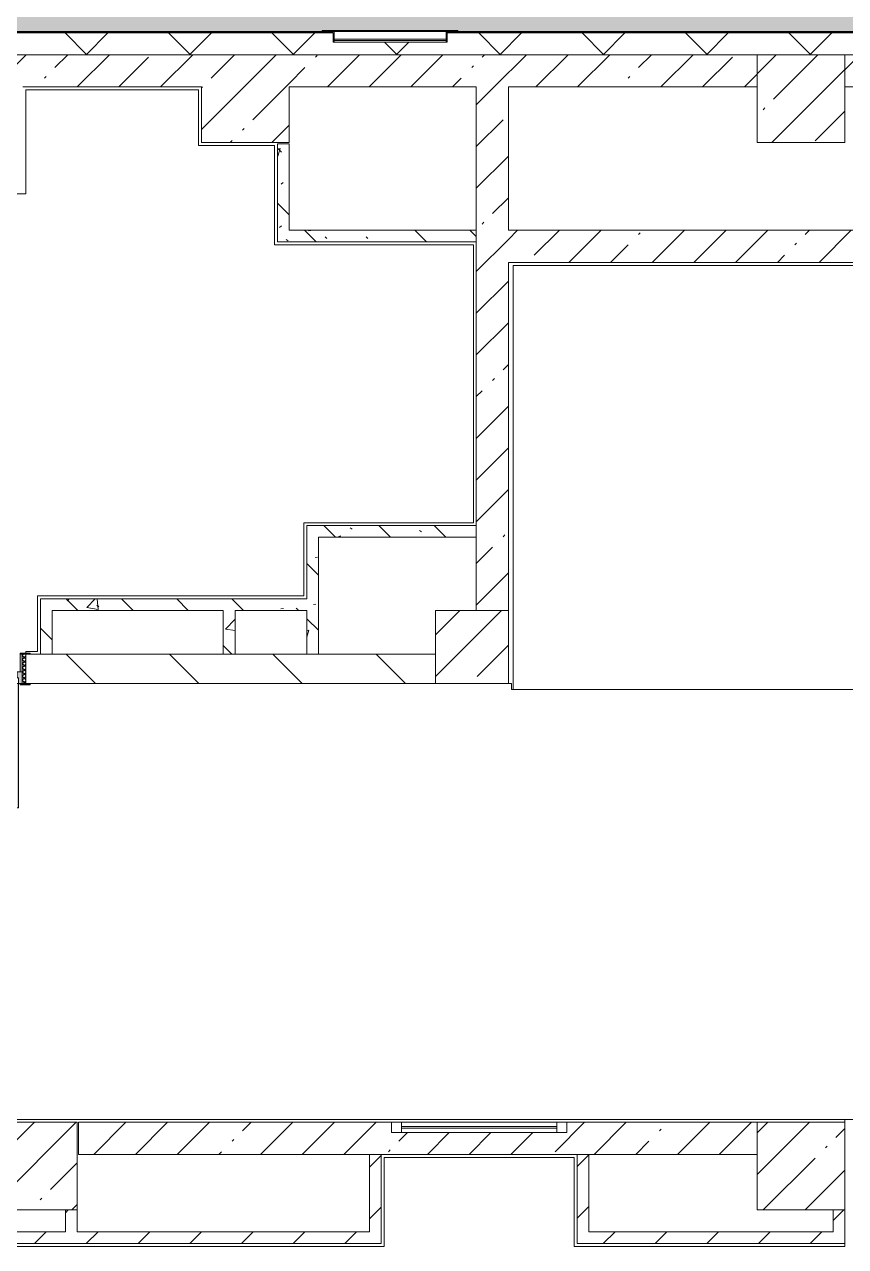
# Model space of a CAD drawing. Header units: millimetres. Extents: x 81682 to 274809, y -8553 to 29000.
# Drawn here: x 164699 to 170314, y 7050 to 15407 of the extents above; entities that cross this region are included whole.
import ezdxf

# ---------------------------------------------------------------- set-up
doc = ezdxf.new("R2010")
doc.units = ezdxf.units.MM
for name, color, linetype, lineweight in [('A-DETL-3', 7, 'Continuous', 5), ('A-GENM-3', 7, 'Continuous', 5), ('A-GLAZ-3', 7, 'Continuous', 5), ('A-WALL', 7, 'Continuous', 9), ('A-WALL-7', 7, 'Continuous', 5), ('I-WALL-2', 7, 'Continuous', 5), ('S-COLS-1', 7, 'Continuous', 5)]:
    doc.layers.add(name, color=color, linetype=linetype, lineweight=lineweight)
doc.layers.add('A-DETL-GENF-2', color=7, linetype='Continuous', lineweight=9, true_color=0xc0c0c0, transparency=0.4)
for name, color, linetype, lineweight, true_color in [('A-DOOR-3', 7, 'Continuous', 5, 0xe2e2e2), ('A-DOOR-4', 7, 'Continuous', 5, 0xaaaaaa), ('A-DOOR-FRAM-2', 7, 'Continuous', 5, 0xe2e2e2), ('A-DOOR-FRAM-4', 7, 'Continuous', 5, 0xaaaaaa), ('A-FLOR-2', 7, 'Continuous', 5, 0xaaaaaa), ('A-GENM-4', 7, 'Continuous', 5, 0x737373), ('A-WALL-8', 7, 'Continuous', 5, 0x737373), ('I-WALL-4', 7, 'Continuous', 5, 0x787878)]:
    doc.layers.add(name, color=color, linetype=linetype, lineweight=lineweight, true_color=true_color)
pattern_1 = [(45, (147798.7, 0), (-285.123, 285.123), []), (45, (148083.8, 0), (-285.123, 285.123), [504.031, -100.806, 16.764, -84.042])]
pattern_2 = [(45, (147798.7, 0), (-176.7767, 176.7767), [])]
pattern_3 = [(135, (147798.7, 0), (-377.171, -377.171), [533.4, -88.9, 17.78, -88.9]), (135, (147798.7, 376.94), (-377.171, -377.171), []), (50, (147798.7, 0), (637.645, -55.787), [66.675, -733.425]), (355, (147798.7, 0), (-123.35, 668.7), [53.34, -586.74]), (100.451, (147851.8, -4.65), (514.299, 612.908), [56.665, -623.315]), (46.184, (147798.7, 177.8), (948.776, -147.15), [100.012, -1100.137]), (96.636, (147877.8, 165.5), (830.91, 865.997), [84.998, -934.973]), (351.184, (147798.7, 177.8), (830.918, 865.99), [80.01, -880.11]), (21, (147887.6, 133.35), (530.651, -357.928), [66.675, -733.425]), (326, (147887.6, 133.35), (216.308, 644.658), [53.34, -586.74]), (71.451, (147931.8, 103.5), (746.96, 286.724), [56.665, -623.315]), (37.5, (147798.7, 0), (10.8105, 295.9426), [16.764, -562.864, 16.764, -578.866, -588.962]), (37.5, (147798.7, 0), (10.8105, 295.9426), [-1175.258, 16.764, -572.198]), (7.5, (147798.7, 0), (233.869, 350.6318), [16.764, -322.834, 16.764, -549.529, -224.472]), (7.5, (147798.7, 0), (233.869, 350.6318), [-905.891, 16.764, -207.708]), (327.5, (147600.44, 0), (474.5678, -20.0513), [16.764, -205.486, 16.764, -676.656, -920.115]), (327.5, (147600.44, 0), (474.5678, -20.0513), [-915.67, 16.764, -903.351]), (317.5, (147511.54, 0), (518.452, 88.9934), [16.764, -272.161, 16.764, -443.738, -653.415]), (317.5, (147511.54, 0), (518.452, 88.9934), [-749.427, 16.764, -636.651])]

# ---------------------------------------------------------------- blocks, each defined once
blk = doc.blocks.new('110_Дверь_СКБ_1Ст_Внутренняя1 - Д-7_п__950x2100h_Туалет EW30-32897972-3_7_3_птичка')
at = {"layer": 'A-DOOR-3'}
h = blk.add_hatch(color=256, dxfattribs=at)
h.paths.add_polyline_path([(437.5, 100), (437.5, 60), (427.5, 60), (427.5, 20), (462.5, 20), (462.5, 100)])
h.paths.add_polyline_path([(-412.5, 100), (-437.5, 100), (-437.5, 20), (-402.5, 20), (-402.5, 60), (-412.5, 60)])
at = {"layer": 'A-DOOR-4'}
h = blk.add_hatch(dxfattribs=at)
h.set_pattern_fill('FP_81', color=256, style=0, pattern_type=2)
h.set_pattern_definition([(135, (1826.41, 164.685), (-14.14214, -14.14214), []), (225, (1826.41, 164.685), (14.14214, -14.14214), [])])
h.paths.add_polyline_path([(487.5, 100), (462.5, 100), (462.5, -100), (487.5, -100)])
at = {"layer": 'A-DOOR-FRAM-2'}
for points in [[(-412.5, 950), (-412.5, 100), (-372.5, 100), (-372.5, 950)], [(-492.5, 108), (-492.5, 100), (-422.5, 100), (-422.5, 108)], [(517.5, 108), (447.5, 108), (447.5, 100), (517.5, 100)], [(-422.5, 20), (-437.5, 20), (-437.5, -100), (-422.5, -100)], [(462.5, 20), (447.5, 20), (447.5, -100), (462.5, -100)], [(-492.5, -100), (-492.5, -108), (-422.5, -108), (-422.5, -100)], [(447.5, -100), (447.5, -108), (517.5, -108), (517.5, -100)]]:
    blk.add_hatch(color=256, dxfattribs=at).paths.add_polyline_path(points)
at = {"layer": 'A-DOOR-FRAM-4'}
h = blk.add_hatch(dxfattribs=at)
h.set_pattern_fill('FP_9', color=256, style=0, pattern_type=2)
h.set_pattern_definition([(45, (-296.384, 164.685), (-14.1421, 14.1421), []), (135, (-296.384, 164.685), (-14.1421, -14.1421), [])])
h.paths.add_polyline_path([(-437.5, 100), (-462.5, 100), (-462.5, -100), (-437.5, -100)])
at = {"layer": 'A-DOOR-4'}
for p, q in [((-412.5, 950), (-412.5, 100)), ((-372.5, 950), (-412.5, 950)), ((-372.5, 100), (-372.5, 950)), ((-412.5, 100), (-372.5, 100))]:
    blk.add_line(p, q, dxfattribs=at)
blk.add_arc((-412.5, 100), 850, 360, 90, dxfattribs=at)
at = {"layer": 'A-DOOR-FRAM-4'}
for p, q in [((-422.5, 108), (-492.5, 108)), ((-492.5, 108), (-492.5, 100)), ((-492.5, 100), (-422.5, 100)), ((-437.5, 100), (-462.5, 100)), ((-462.5, 100), (-462.5, -100)), ((-412.5, 100), (-437.5, 100)), ((-437.5, 100), (-437.5, 20)), ((-437.5, -100), (-437.5, 100)), ((-422.5, 100), (-437.5, 100)), ((-437.5, 100), (-437.5, 99)), ((-437.5, 99), (-422.5, 99)), ((-422.5, 100), (-422.5, 108)), ((-422.5, 99), (-422.5, 100)), ((-412.5, 60), (-412.5, 100)), ((437.5, 100), (437.5, 60)), ((462.5, 100), (437.5, 100)), ((517.5, 108), (447.5, 108)), ((447.5, 108), (447.5, 100)), ((462.5, 100), (447.5, 100)), ((447.5, 100), (447.5, 99)), ((447.5, 100), (517.5, 100)), ((447.5, 99), (462.5, 99)), ((462.5, 20), (462.5, 100)), ((487.5, 100), (462.5, 100)), ((462.5, 100), (462.5, -100)), ((462.5, 99), (462.5, 100)), ((487.5, -100), (487.5, 100)), ((517.5, 100), (517.5, 108)), ((-437.5, 20), (-402.5, 20)), ((-422.5, 20), (-437.5, 20)), ((-437.5, 20), (-437.5, -100)), ((-422.5, -100), (-422.5, 20)), ((-402.5, 60), (-412.5, 60)), ((-402.5, 20), (-402.5, 60)), ((437.5, 60), (427.5, 60)), ((427.5, 60), (427.5, 20)), ((427.5, 20), (462.5, 20)), ((462.5, 20), (447.5, 20)), ((447.5, 20), (447.5, -100)), ((462.5, -100), (462.5, 20)), ((-422.5, -100), (-492.5, -100)), ((-492.5, -100), (-492.5, -108)), ((-492.5, -108), (-422.5, -108)), ((-462.5, -100), (-437.5, -100)), ((-437.5, -100), (-422.5, -100)), ((-422.5, -108), (-422.5, -100)), ((447.5, -100), (462.5, -100)), ((517.5, -100), (447.5, -100)), ((447.5, -100), (447.5, -108)), ((447.5, -108), (517.5, -108)), ((462.5, -100), (487.5, -100)), ((517.5, -108), (517.5, -100))]:
    blk.add_line(p, q, dxfattribs=at)
blk = doc.blocks.new('BSC_Колонна _Прямоугольная - 500х500-V102-3_7_3_птичка')
at = {"layer": 'S-COLS-1'}
h = blk.add_hatch(dxfattribs=at)
h.set_pattern_fill('FP_113', color=256, style=0, pattern_type=2)
h.set_pattern_definition([(45, (-19960, -11150), (-285.123, 285.123), []), (45, (-19674.88, -11150), (-285.123, 285.123), [504.031, -100.806, 16.764, -84.042])])
h.paths.add_polyline_path([(-250, -250), (250, -250), (250, 250), (-250, 250), (-250, 71)])
for p, q in [((250, 250), (-250, 250)), ((-250, 250), (-250, -250)), ((250, -250), (250, 250)), ((-250, -250), (250, -250))]:
    blk.add_line(p, q, dxfattribs=at)
blk = doc.blocks.new('BSC_Колонна _Прямоугольная - 600х600-V165-3_7_3_птичка')
at = {"layer": 'S-COLS-1'}
h = blk.add_hatch(dxfattribs=at)
h.set_pattern_fill('FP_137', color=256, style=0, pattern_type=2)
h.set_pattern_definition([(45, (-22210, -14900), (-285.123, 285.123), []), (45, (-21924.88, -14900), (-285.123, 285.123), [504.031, -100.806, 16.764, -84.042])])
h.paths.add_polyline_path([(-300, -300), (300, -300), (300, 300), (-300, 300)])
for p, q in [((300, 300), (-300, 300)), ((-300, 300), (-300, -300)), ((300, -300), (300, 300)), ((-300, -300), (300, -300))]:
    blk.add_line(p, q, dxfattribs=at)
blk = doc.blocks.new('BSC_Колонна _Прямоугольная - 600х600-V167-3_7_3_птичка')
at = {"layer": 'S-COLS-1'}
h = blk.add_hatch(dxfattribs=at)
h.set_pattern_fill('FP_139', color=256, style=0, pattern_type=2)
h.set_pattern_definition([(45, (-22210, -7600), (-285.123, 285.123), []), (45, (-21924.88, -7600), (-285.123, 285.123), [504.031, -100.806, 16.764, -84.042])])
h.paths.add_polyline_path([(-300, -300), (300, -300), (300, 300), (-300, 300), (-300, 150.3)])
for p, q in [((300, 300), (-300, 300)), ((-300, 300), (-300, -300)), ((300, -300), (300, 300)), ((-300, -300), (300, -300))]:
    blk.add_line(p, q, dxfattribs=at)
blk = doc.blocks.new('BSC_Колонна _Прямоугольная - 600х600-V176-3_7_3_птичка')
at = {"layer": 'S-COLS-1'}
h = blk.add_hatch(dxfattribs=at)
h.set_pattern_fill('FP_150', color=256, style=0, pattern_type=2)
h.set_pattern_definition([(45, (-16960, -7600), (-285.123, 285.123), []), (45, (-16674.88, -7600), (-285.123, 285.123), [504.031, -100.806, 16.764, -84.042])])
h.paths.add_polyline_path([(-300, -300), (300, -300), (300, 300), (-300, 300)])
for p, q in [((300, 300), (-300, 300)), ((-300, 300), (-300, -300)), ((300, -300), (300, 300)), ((-300, -300), (300, -300))]:
    blk.add_line(p, q, dxfattribs=at)
blk = doc.blocks.new('Полоса с поворотом - Полоса с поворотом-23831104-3_7_3_птичка')
at = {"layer": 'A-GENM-3'}
for p, q in [((19783, 15306.4), (19017, 15306.4)), ((19017, 15297.9), (19783, 15297.9))]:
    blk.add_line(p, q, dxfattribs=at)
at = {"layer": 'A-GENM-4'}
blk.add_line((19017, 15363), (19783, 15363), dxfattribs=at)
blk = doc.blocks.new('Уголок вложенный - Уголок вложенный-23831105-3_7_3_птичка')
at = {"layer": 'A-GENM-3'}
for p, q in [((29237, 15288), (29237, 15349)), ((29244, 15358), (29244, 15285)), ((29244, 15285), (29240, 15285))]:
    blk.add_line(p, q, dxfattribs=at)
at = {"layer": 'A-GENM-3', "flags": 128}
for points in [[(29237, 15349), (29236.8, 15351), (29236.1, 15352.9), (29235, 15354.6), (29233.6, 15356), (29231.9, 15357.1), (29230, 15357.8), (29228, 15358)], [(29240, 15285), (29239.3, 15285.1), (29238.7, 15285.3), (29238.1, 15285.7), (29237.7, 15286.1), (29237.3, 15286.7), (29237.1, 15287.3), (29237, 15288)]]:
    blk.add_lwpolyline(points, dxfattribs=at)
at = {"layer": 'A-GENM-4'}
for p, q in [((29164, 15365), (29244, 15365)), ((29164, 15361), (29164, 15365)), ((29228, 15358), (29167, 15358)), ((29244, 15365), (29244, 15358))]:
    blk.add_line(p, q, dxfattribs=at)
at = {"layer": 'A-GENM-4', "flags": 128}
blk.add_lwpolyline([(29167, 15358), (29166.3, 15358.1), (29165.7, 15358.3), (29165.1, 15358.7), (29164.7, 15359.1), (29164.3, 15359.7), (29164.1, 15360.3), (29164, 15361)], dxfattribs=at)
blk = doc.blocks.new('Уголок вложенный - Уголок вложенный-V180-3_7_3_птичка')
at = {"layer": 'A-GENM-3'}
for p, q in [((30010, 15285), (30010, 15358)), ((30017, 15349), (30017, 15288)), ((30014, 15285), (30010, 15285))]:
    blk.add_line(p, q, dxfattribs=at)
at = {"layer": 'A-GENM-3', "flags": 128}
for points in [[(30026, 15358), (30024, 15357.8), (30022.1, 15357.1), (30020.4, 15356), (30019, 15354.6), (30017.9, 15352.9), (30017.2, 15351), (30017, 15349)], [(30017, 15288), (30016.9, 15287.3), (30016.7, 15286.7), (30016.3, 15286.1), (30015.9, 15285.7), (30015.3, 15285.3), (30014.7, 15285.1), (30014, 15285)]]:
    blk.add_lwpolyline(points, dxfattribs=at)
at = {"layer": 'A-GENM-4'}
for p, q in [((30010, 15365), (30090, 15365)), ((30010, 15358), (30010, 15365)), ((30087, 15358), (30026, 15358)), ((30090, 15365), (30090, 15361))]:
    blk.add_line(p, q, dxfattribs=at)
at = {"layer": 'A-GENM-4', "flags": 128}
blk.add_lwpolyline([(30090, 15361), (30089.9, 15360.3), (30089.7, 15359.7), (30089.3, 15359.1), (30088.9, 15358.7), (30088.3, 15358.3), (30087.7, 15358.1), (30087, 15358)], dxfattribs=at)
blk = doc.blocks.new('Уголок вложенный - Уголок вложенный-V181-3_7_3_птичка')
at = {"layer": 'A-GENM-3'}
blk.add_line((30010, 15285), (29244, 15285), dxfattribs=at)
at = {"layer": 'A-GENM-3', "flags": 128}
for points in [[(29237, 15349), (29236.8, 15351), (29236.1, 15352.9), (29235, 15354.6), (29233.6, 15356), (29231.9, 15357.1), (29230, 15357.8), (29228, 15358)], [(30026, 15358), (30024, 15357.8), (30022.1, 15357.1), (30020.4, 15356), (30019, 15354.6), (30017.9, 15352.9), (30017.2, 15351), (30017, 15349)]]:
    blk.add_lwpolyline(points, dxfattribs=at)
at = {"layer": 'A-GENM-4'}
blk.add_line((29244, 15365), (30010, 15365), dxfattribs=at)
blk = doc.blocks.new('120_Окно_СКБ_1Ст - 120_Окно_СКБ_1Ст 400х1200 EI30-24228621-3_7_3_птичка')
at = {"layer": 'A-GLAZ-3'}
for p, q in [((-600, 40), (-600, 110)), ((-600, 110), (-530, 110)), ((600, 110), (-600, 110)), ((-530, 110), (-530, 40)), ((530, 40), (530, 110)), ((530, 110), (600, 110)), ((600, 110), (600, 40)), ((-530, 40), (-600, 40)), ((-600, 40), (600, 40)), ((530, 80), (-530, 80)), ((530, 70), (-530, 70)), ((600, 40), (530, 40))]:
    blk.add_line(p, q, dxfattribs=at)

msp = doc.modelspace()

# ---------------------------------------------------------------- hatches: boundary and pattern name
at = {"layer": 'A-DETL-GENF-2'}
msp.add_hatch(color=256, dxfattribs=at).paths.add_polyline_path([(146870.9, 14774.9), (147530.7, 14774.9), (147530.7, 15358), (186558.7, 15358), (186558.7, 23888.3), (181726.8, 23888.3), (181726.8, 27398.1), (145389.6, 27398.1), (145389.6, 14774.9), (146404.8, 14774.9)])
at = {"layer": 'A-WALL-7'}
h = msp.add_hatch(dxfattribs=at)
h.set_pattern_fill('FP_79', color=256, style=0, pattern_type=2)
h.set_pattern_definition([(45, (147798.7, 0), (-353.5534, 353.5534), []), (135, (147798.7, 0), (-353.5534, -353.5534), [])])
h.paths.add_polyline_path([(189752.3, 15200), (189958.7, 15200), (189958.7, 15350), (185608.7, 15350), (185608.7, 15200), (187887.9, 15200)])
h.paths.add_polyline_path([(177808.7, 15200), (179908.7, 15200), (179908.7, 15350), (177815.7, 15349), (177815.7, 15288), (177808.7, 15285), (177035.7, 15288), (177035.7, 15350), (173408.9, 15349), (173408.9, 15288), (173401.9, 15285), (172228.9, 15288), (172228.9, 15350), (167588.7, 15349), (167588.7, 15288), (167581.7, 15285), (166808.7, 15288), (166808.7, 15350), (162581.7, 15349), (162581.7, 15288), (162574.7, 15285), (162401.7, 15288), (162401.5, 15350), (160658.7, 15350), (160658.7, 15200), (177799.4, 15200)])
h.paths.add_polyline_path([(182458.7, 15200), (183208.7, 15200), (183208.7, 15350), (182458.7, 15350)])
h.paths.add_polyline_path([(181408.7, 15200), (181558.7, 15200), (181558.7, 15350), (181408.7, 15350), (181408.7, 15270.2)])
h.paths.add_polyline_path([(156058.7, 15200), (156058.7, 15350), (155458.7, 15350), (155458.7, 15200)])
h.paths.add_polyline_path([(157558.7, 15200), (157558.7, 15350), (156958.7, 15350), (156958.7, 15200), (157125.2, 15200)])
h.paths.add_polyline_path([(152464.2, 15200), (154558.7, 15200), (154558.7, 15350), (147838.7, 15350), (147838.7, 15293), (147688.7, 15293), (147688.7, 15200), (152458.7, 15200)])
h.paths.add_polyline_path([(181038.7, 15200), (181033.7, 15350), (180808.7, 15350), (180808.7, 15200)])
at = {"layer": 'I-WALL-2'}
h = msp.add_hatch(dxfattribs=at)
h.set_pattern_fill('FP_75', color=256, style=0, pattern_type=2)
h.set_pattern_definition(pattern_1)
h.paths.add_polyline_path([(179908.7, 14980), (179908.7, 15200), (178408.7, 15200), (178408.7, 14980), (179559.9, 14980)])
h.paths.add_polyline_path([(162608.7, 14980), (165908.9, 14980), (165908.9, 15200), (162108.7, 15200), (162108.7, 14980)])
h.paths.add_polyline_path([(177808.7, 14980), (177808.7, 15200), (174208.7, 15200), (174208.7, 14980), (177633.7, 14980)])
h.paths.add_polyline_path([(173608.7, 14980), (173608.7, 15200), (170308.7, 15200), (170308.7, 14980), (172972.6, 14980)])
h.paths.add_polyline_path([(166508.9, 14980), (169708.7, 14980), (169708.7, 15200), (166508.9, 15200)])
h = msp.add_hatch(dxfattribs=at)
h.set_pattern_fill('FP_75', color=256, style=0, pattern_type=2)
h.set_pattern_definition(pattern_1)
h.paths.add_polyline_path([(168008.7, 11400), (168008.7, 14980), (167788.7, 14980), (167788.7, 11400)])
h = msp.add_hatch(dxfattribs=at)
h.set_pattern_fill('FP_75', color=256, style=0, pattern_type=2)
h.set_pattern_definition(pattern_1)
h.paths.add_polyline_path([(178808.7, 13780), (178808.7, 14000), (168008.7, 14000), (168008.7, 13780), (178565.9, 13780)])
h = msp.add_hatch(dxfattribs=at)
h.set_pattern_fill('FP_78', color=256, style=0, pattern_type=2)
h.set_pattern_definition([(135, (147798.7, 0), (-353.553, -353.553), [])])
h.paths.add_polyline_path([(167508.7, 10900), (167508.7, 11100), (164708.7, 11100), (164708.7, 10900), (167379.4, 10900)])
h.paths.add_polyline_path([(163758.7, 10900), (163758.7, 11100), (163159.7, 11100), (163159.7, 10900), (163728.7, 10900)])
h.paths.add_polyline_path([(162179.7, 10900), (162209.7, 10900), (162209.7, 11100), (162008.7, 11100), (162008.7, 10900)])
h = msp.add_hatch(dxfattribs=at)
h.set_pattern_fill('FP_75', color=256, style=0, pattern_type=2)
h.set_pattern_definition(pattern_1)
h.paths.add_polyline_path([(168477.7, 7680), (169708.7, 7680), (169708.7, 7900), (168408.2, 7900), (168408.2, 7830), (167208.2, 7830), (167208.2, 7900), (165068.7, 7900), (165068.7, 7680), (167379.4, 7680)])
h = msp.add_hatch(dxfattribs=at)
h.set_pattern_fill('FP_80', color=256, style=0, pattern_type=2)
h.set_pattern_definition(pattern_2)
h.paths.add_polyline_path([(167138.7, 7070), (167138.7, 7680), (167058.7, 7680), (167058.7, 7070)])
h = msp.add_hatch(dxfattribs=at)
h.set_pattern_fill('FP_80', color=256, style=0, pattern_type=2)
h.set_pattern_definition(pattern_2)
h.paths.add_polyline_path([(168557.7, 7150), (168557.7, 7680), (168477.7, 7680), (168477.7, 7150)])
h = msp.add_hatch(dxfattribs=at)
h.set_pattern_fill('FP_80', color=256, style=0, pattern_type=2)
h.set_pattern_definition(pattern_2)
h.paths.add_polyline_path([(165058.7, 7150), (165058.7, 7300), (164978.7, 7300), (164978.7, 7150)])
h = msp.add_hatch(dxfattribs=at)
h.set_pattern_fill('FP_80', color=256, style=0, pattern_type=2)
h.set_pattern_definition(pattern_2)
h.paths.add_polyline_path([(170308.7, 7070), (170308.7, 7300), (170228.7, 7300), (170228.7, 7070)])
h = msp.add_hatch(dxfattribs=at)
h.set_pattern_fill('FP_80', color=256, style=0, pattern_type=2)
h.set_pattern_definition(pattern_2)
h.paths.add_polyline_path([(167058.7, 7070), (167058.7, 7150), (163928.7, 7150), (163928.7, 7070), (165515, 7070)])
h = msp.add_hatch(dxfattribs=at)
h.set_pattern_fill('FP_80', color=256, style=0, pattern_type=2)
h.set_pattern_definition(pattern_2)
h.paths.add_polyline_path([(170228.7, 7070), (170228.7, 7150), (168477.7, 7150), (168477.7, 7070), (169243.8, 7070)])
at = {"layer": 'I-WALL-4'}
h = msp.add_hatch(dxfattribs=at)
h.set_pattern_fill('FP_84', color=256, style=0, pattern_type=2)
h.set_pattern_definition(pattern_3)
h.paths.add_polyline_path([(166508.9, 13920), (166508.9, 14590), (166428.9, 14590), (166428.9, 13920)])
h = msp.add_hatch(dxfattribs=at)
h.set_pattern_fill('FP_84', color=256, style=0, pattern_type=2)
h.set_pattern_definition(pattern_3)
h.paths.add_polyline_path([(167788.7, 13920), (167788.7, 14000), (166508.9, 14000), (166508.9, 13920), (167379.4, 13920)])
h = msp.add_hatch(dxfattribs=at)
h.set_pattern_fill('FP_84', color=256, style=0, pattern_type=2)
h.set_pattern_definition(pattern_3)
h.paths.add_polyline_path([(166708.7, 11100), (166708.7, 11981.9), (166628.7, 11981.9), (166628.7, 11100)])
h = msp.add_hatch(dxfattribs=at)
h.set_pattern_fill('FP_84', color=256, style=0, pattern_type=2)
h.set_pattern_definition(pattern_3)
h.paths.add_polyline_path([(167788.7, 11901.9), (167788.7, 11981.9), (166708.7, 11981.9), (166708.7, 11901.9), (167379.4, 11901.9)])
h = msp.add_hatch(dxfattribs=at)
h.set_pattern_fill('FP_84', color=256, style=0, pattern_type=2)
h.set_pattern_definition(pattern_3)
h.paths.add_polyline_path([(164808.7, 11100), (164888.7, 11100), (164888.7, 11480), (164808.7, 11480), (164808.7, 11221)])
h = msp.add_hatch(dxfattribs=at)
h.set_pattern_fill('FP_84', color=256, style=0, pattern_type=2)
h.set_pattern_definition(pattern_3)
h.paths.add_polyline_path([(166138.7, 11400), (166628.7, 11400), (166628.7, 11480), (164888.7, 11480), (164888.7, 11400), (166058.7, 11400)])
h = msp.add_hatch(dxfattribs=at)
h.set_pattern_fill('FP_84', color=256, style=0, pattern_type=2)
h.set_pattern_definition(pattern_3)
h.paths.add_polyline_path([(166138.7, 11100), (166138.7, 11400), (166058.7, 11400), (166058.7, 11100)])
at = {"layer": 'S-COLS-1'}
h = msp.add_hatch(dxfattribs=at)
h.set_pattern_fill('FP_75', color=256, style=0, pattern_type=2)
h.set_pattern_definition(pattern_1)
h.paths.add_polyline_path([(166508.9, 14600), (166508.9, 15200), (165908.9, 15200), (165908.9, 14600)])

# ---------------------------------------------------------------- linework, layer by layer
at = {"layer": 'A-DETL-3'}
msp.add_line((147530.7, 15358), (186558.7, 15358), dxfattribs=at)
at = {"layer": 'A-FLOR-2'}
for p, q in [((165888.9, 14960), (164708.7, 14960)), ((164708.7, 14960), (164708.7, 14250)), ((165888.9, 14580), (165888.9, 14960)), ((166408.9, 14580), (165888.9, 14580)), ((166408.9, 13900), (166408.9, 14580)), ((164708.7, 14250), (163688.7, 14250)), ((167768.7, 13900), (166408.9, 13900)), ((167768.7, 12000), (167768.7, 13900)), ((179580.9, 13759), (168040.9, 13759)), ((168040.9, 13759), (168040.9, 10859)), ((166608.7, 11500), (166608.7, 12000)), ((166608.7, 12000), (167768.7, 12000)), ((164788.7, 11120), (164788.7, 11500)), ((164788.7, 11500), (166608.7, 11500)), ((164708.7, 11108), (164708.7, 11120)), ((164708.7, 11120), (164788.7, 11120)), ((168029.7, 10900), (168008.7, 10900)), ((168029.7, 10859), (168029.7, 10900)), ((168029.7, 10859), (179580.9, 10859)), ((170403.6, 7920), (162968, 7920)), ((170308.7, 7920), (170308.7, 7900)), ((168457.7, 7660), (167158.7, 7660)), ((167158.7, 7660), (167158.7, 7050)), ((168457.7, 7050), (168457.7, 7660)), ((167158.7, 7050), (163908.7, 7050)), ((170308.7, 7050), (168457.7, 7050)), ((170308.7, 7070), (170308.7, 7050))]:
    msp.add_line(p, q, dxfattribs=at)
at = {"layer": 'A-WALL'}
for p, q in [((166809.1, 15350), (162581.8, 15350)), ((166810.4, 15353), (162582.6, 15353)), ((172230.7, 15353), (167586.9, 15353)), ((172229.4, 15350), (167588.3, 15350)), ((165908.9, 15200), (162108.7, 15200)), ((169708.7, 15200), (166508.9, 15200)), ((173608.7, 15200), (170308.7, 15200)), ((167788.7, 13920), (167788.7, 14000)), ((167788.7, 11901.9), (167788.7, 11981.9)), ((164808.7, 11100), (164888.7, 11100)), ((166058.7, 11100), (166138.7, 11100)), ((166628.7, 11100), (166708.7, 11100)), ((167138.7, 7680), (167058.7, 7680)), ((168557.7, 7680), (168477.7, 7680))]:
    msp.add_line(p, q, dxfattribs=at)
at = {"layer": 'A-WALL-7'}
for p, q in [((162108.7, 15200), (169708.7, 15200)), ((170308.7, 15200), (173608.7, 15200))]:
    msp.add_line(p, q, dxfattribs=at)
at = {"layer": 'A-WALL-8'}
for p, q in [((166738.7, 15358), (162651.7, 15358)), ((166812.6, 15358), (166799.7, 15358)), ((167597.7, 15358), (167584.8, 15358)), ((172158.9, 15358), (167658.7, 15358))]:
    msp.add_line(p, q, dxfattribs=at)
at = {"layer": 'I-WALL-2'}
for p, q in [((164688.7, 14980), (165908.9, 14980)), ((166508.9, 14980), (167788.7, 14980)), ((167788.7, 14980), (167788.7, 14000)), ((168008.7, 14000), (168008.7, 14980)), ((168008.7, 14980), (169708.7, 14980)), ((170308.7, 14980), (173608.7, 14980)), ((166428.9, 14590), (166428.9, 13920)), ((166508.9, 14590), (166428.9, 14590)), ((166508.9, 14000), (166508.9, 14590)), ((167788.7, 14000), (166508.9, 14000)), ((178588.7, 14000), (168008.7, 14000)), ((166428.9, 13920), (167788.7, 13920)), ((167788.7, 13920), (167788.7, 11981.9)), ((168008.7, 11400), (168008.7, 13780)), ((168008.7, 13780), (179559.9, 13780)), ((166628.7, 11981.9), (166628.7, 11480)), ((167788.7, 11981.9), (166628.7, 11981.9)), ((166708.7, 11100), (166708.7, 11901.9)), ((166708.7, 11901.9), (167788.7, 11901.9)), ((167788.7, 11901.9), (167788.7, 11400)), ((164808.7, 11480), (164808.7, 11100)), ((166628.7, 11480), (164808.7, 11480)), ((164888.7, 11100), (164888.7, 11400)), ((164888.7, 11400), (166058.7, 11400)), ((166058.7, 11400), (166058.7, 11100)), ((166138.7, 11400), (166628.7, 11400)), ((166138.7, 11100), (166138.7, 11400)), ((166628.7, 11400), (166628.7, 11100)), ((164808.7, 11100), (164738.7, 11100)), ((166058.7, 11100), (164888.7, 11100)), ((166628.7, 11100), (166138.7, 11100)), ((167508.7, 11100), (166708.7, 11100)), ((164738.7, 10900), (167508.7, 10900)), ((167208.2, 7900), (165068.7, 7900)), ((165068.7, 7900), (165068.7, 7680)), ((169708.7, 7900), (168408.2, 7900)), ((165068.7, 7680), (167058.7, 7680)), ((167058.7, 7680), (167058.7, 7150)), ((167138.7, 7070), (167138.7, 7680)), ((167138.7, 7680), (168477.7, 7680)), ((168477.7, 7680), (168477.7, 7070)), ((168557.7, 7150), (168557.7, 7680)), ((168557.7, 7680), (169708.7, 7680)), ((164978.7, 7300), (164978.7, 7150)), ((165058.7, 7150), (165058.7, 7300)), ((170228.7, 7300), (170228.7, 7150)), ((170308.7, 7070), (170308.7, 7300)), ((164978.7, 7150), (164008.7, 7150)), ((167058.7, 7150), (165058.7, 7150)), ((170228.7, 7150), (168557.7, 7150)), ((163928.7, 7070), (167138.7, 7070)), ((168477.7, 7070), (170308.7, 7070))]:
    msp.add_line(p, q, dxfattribs=at)
at = {"layer": 'S-COLS-1'}
for p, q in [((166508.9, 15200), (165908.9, 15200)), ((165908.9, 14980), (165908.9, 14600)), ((166508.9, 14600), (166508.9, 14980)), ((165908.9, 14600), (166508.9, 14600))]:
    msp.add_line(p, q, dxfattribs=at)

# ---------------------------------------------------------------- block references
at = {"layer": 'A-DOOR-4', "rotation": 180}
msp.add_blockref('110_Дверь_СКБ_1Ст_Внутренняя1 - Д-7_п__950x2100h_Туалет EW30-32897972-3_7_3_птичка', (164246.2, 11000), dxfattribs=at)
at = {"layer": 'A-GENM-3'}
for name in ['Уголок вложенный - Уголок вложенный-23831105-3_7_3_птичка', 'Уголок вложенный - Уголок вложенный-V181-3_7_3_птичка', 'Уголок вложенный - Уголок вложенный-V180-3_7_3_птичка']:
    msp.add_blockref(name, (137571.7, 0), dxfattribs=at)
at = {"layer": 'A-GENM-4'}
msp.add_blockref('Полоса с поворотом - Полоса с поворотом-23831104-3_7_3_птичка', (147798.7, 0), dxfattribs=at)
at = {"layer": 'A-GLAZ-3'}
msp.add_blockref('120_Окно_СКБ_1Ст - 120_Окно_СКБ_1Ст 400х1200 EI30-24228621-3_7_3_птичка', (167808.2, 7790), dxfattribs=at)
at = {"layer": 'S-COLS-1'}
for name, p in [('BSC_Колонна _Прямоугольная - 600х600-V165-3_7_3_птичка', (170008.7, 14900)), ('BSC_Колонна _Прямоугольная - 500х500-V102-3_7_3_птичка', (167758.7, 11150)), ('BSC_Колонна _Прямоугольная - 600х600-V176-3_7_3_птичка', (164758.7, 7600)), ('BSC_Колонна _Прямоугольная - 600х600-V167-3_7_3_птичка', (170008.7, 7600))]:
    msp.add_blockref(name, p, dxfattribs=at)

doc.saveas('drawing.dxf')
